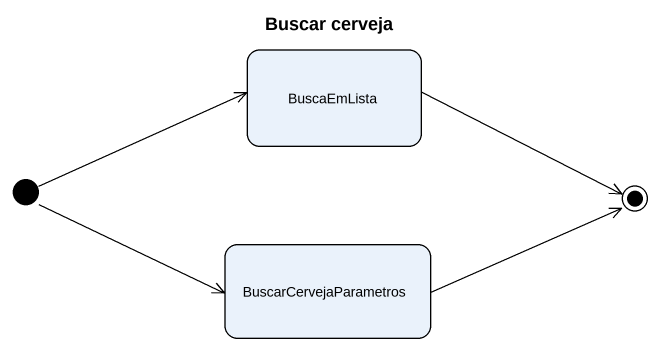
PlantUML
@startuml
title Buscar cerveja
hide empty description
state BuscaEmLista
state BuscarCervejaParametros
[*] -right-> BuscaEmLista
[*] -right-> BuscarCervejaParametros
BuscaEmLista -right-> [*]
BuscarCervejaParametros -right-> [*]
@enduml
